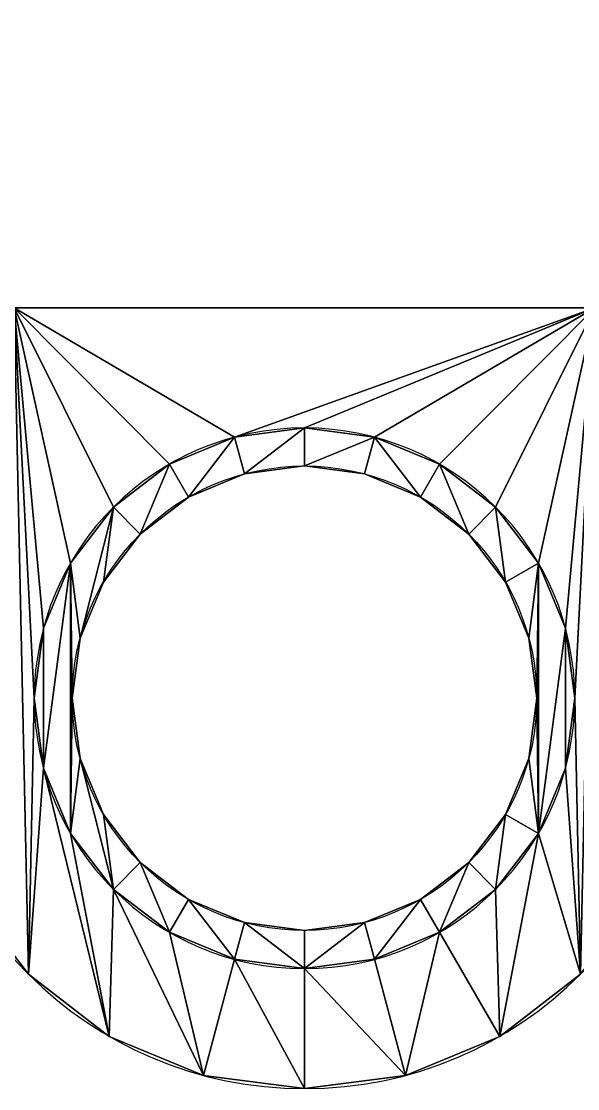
# Model space of a CAD drawing. Header units: millimetres. Extents: x 0 to 84, y 0 to 53.3.
# Drawn here: x 27.9 to 55.6, y 0 to 53.3 of the extents above; entities that cross this region are included whole.
import ezdxf

# ---------------------------------------------------------------- set-up
doc = ezdxf.new("R2010")
doc.units = ezdxf.units.MM

msp = doc.modelspace()

# ---------------------------------------------------------------- linework, layer by layer
for p, q in [((27.5, 39), (56.5, 39)), ((27.5, 39, 39), (56.5, 39, 39)), ((38.506, 32.54, 16.8), (38.506, 32.54, 39)), ((42, 33, 16.8), (42, 33, 39)), ((45.494, 32.54, 16.8), (45.494, 32.54, 39)), ((35.25, 31.191, 16.8), (35.25, 31.191, 39)), ((42, 31.1), (42, 31.1, 16.8)), ((48.75, 31.191, 16.8), (48.75, 31.191, 39)), ((38.998, 30.705), (38.998, 30.705, 16.8)), ((45.002, 30.705), (45.002, 30.705, 16.8)), ((36.2, 29.546), (36.2, 29.546, 16.8)), ((47.8, 29.546), (47.8, 29.546, 16.8)), ((32.454, 29.046, 16.8), (32.454, 29.046, 39)), ((51.546, 29.046, 16.8), (51.546, 29.046, 39)), ((33.798, 27.702), (33.798, 27.702, 16.8)), ((50.202, 27.702), (50.202, 27.702, 16.8)), ((30.309, 26.25, 16.8), (30.309, 26.25, 39)), ((53.691, 26.25, 16.8), (53.691, 26.25, 39)), ((31.954, 25.3), (31.954, 25.3, 16.8)), ((52.046, 25.3), (52.046, 25.3, 16.8)), ((28.96, 22.994, 16.8), (28.96, 22.994, 39)), ((55.04, 22.994, 16.8), (55.04, 22.994, 39)), ((30.795, 22.502), (30.795, 22.502, 16.8)), ((53.205, 22.502), (53.205, 22.502, 16.8)), ((28.5, 19.5, 16.8), (28.5, 19.5, 39)), ((30.4, 19.5), (30.4, 19.5, 16.8)), ((53.6, 19.5), (53.6, 19.5, 16.8)), ((55.5, 19.5, 16.8), (55.5, 19.5, 39)), ((28.96, 16.006, 16.8), (28.96, 16.006, 39)), ((30.795, 16.498), (30.795, 16.498, 16.8)), ((53.205, 16.498), (53.205, 16.498, 16.8)), ((55.04, 16.006, 16.8), (55.04, 16.006, 39)), ((31.954, 13.7), (31.954, 13.7, 16.8)), ((52.046, 13.7), (52.046, 13.7, 16.8)), ((30.309, 12.75, 16.8), (30.309, 12.75, 39)), ((53.691, 12.75, 16.8), (53.691, 12.75, 39)), ((33.798, 11.298), (33.798, 11.298, 16.8)), ((50.202, 11.298), (50.202, 11.298, 16.8)), ((32.454, 9.954, 16.8), (32.454, 9.954, 39)), ((51.546, 9.954, 16.8), (51.546, 9.954, 39)), ((36.2, 9.454), (36.2, 9.454, 16.8)), ((47.8, 9.454), (47.8, 9.454, 16.8)), ((38.998, 8.295), (38.998, 8.295, 16.8)), ((45.002, 8.295), (45.002, 8.295, 16.8)), ((35.25, 7.809, 16.8), (35.25, 7.809, 39)), ((42, 7.9), (42, 7.9, 16.8)), ((48.75, 7.809, 16.8), (48.75, 7.809, 39)), ((38.506, 6.46, 16.8), (38.506, 6.46, 39)), ((45.494, 6.46, 16.8), (45.494, 6.46, 39)), ((42, 6, 16.8), (42, 6, 39)), ((28.211, 5.711), (28.211, 5.711, 39)), ((32.25, 2.613), (32.25, 2.613, 39)), ((51.75, 2.613), (51.75, 2.613, 39)), ((36.953, 0.664), (36.953, 0.664, 39)), ((47.047, 0.664), (47.047, 0.664, 39)), ((42, 0), (42, 0, 39))]:
    msp.add_line(p, q)
at = {"extrusion": (0, 0, -1)}
for centre in [(-42, 19.5, -39), (-42, 19.5, -16.8)]:
    msp.add_circle(centre, 13.5, dxfattribs=at)
for centre in [(42, 19.5), (42, 19.5, 16.8)]:
    msp.add_circle(centre, 11.6)
for centre in [(42, 19.5), (42, 19.5, 39)]:
    msp.add_arc(centre, 19.5, 180, 0)

# ---------------------------------------------------------------- meshes
mesh = msp.add_polyface()
corners = [(23.164, 14.453, 39), (22.5, 27.649, 39), (22.5, 19.5, 39), (28.211, 5.711, 39), (28.96, 16.006, 39), (28.5, 19.5, 39), (32.25, 2.613, 39), (30.309, 12.75, 39), (32.454, 9.954, 39), (36.953, 0.664, 39), (35.25, 7.809, 39), (38.506, 6.46, 39), (42, 0, 39), (42, 6, 39), (47.047, 0.664, 39), (45.494, 6.46, 39), (48.75, 7.809, 39), (51.75, 2.613, 39), (51.546, 9.954, 39), (53.691, 12.75, 39), (55.789, 5.711, 39), (55.04, 16.006, 39), (55.5, 19.5, 39), (13, 46.479, 39), (0, 53.309, 39), (0, 46.479, 39), (15, 53.309, 39), (17.267, 41.595, 39), (27.5, 39, 39), (18.072, 40.615, 39), (18.817, 39.589, 39), (19.193, 39, 39), (19.5, 38.52, 39), (20.117, 37.413, 39), (20.668, 36.27, 39), (21.149, 35.096, 39), (21.558, 33.896, 39), (21.896, 32.674, 39), (22.159, 31.433, 39), (22.348, 30.179, 39), (22.462, 28.916, 39), (25.113, 9.75, 39), (28.96, 22.994, 39), (30.309, 26.25, 39), (32.454, 29.046, 39), (35.25, 31.191, 39), (38.506, 32.54, 39), (56.5, 39, 39), (42, 33, 39), (45.494, 32.54, 39), (48.75, 31.191, 39), (51.546, 29.046, 39), (53.691, 26.25, 39), (55.04, 22.994, 39), (58.887, 9.75, 39), (61.653, 30.113, 39), (61.845, 31.383, 39), (62.112, 32.638, 39), (62.453, 33.876, 39), (69, 53.309, 39), (61.538, 28.835, 39), (60.836, 14.453, 39), (61.5, 27.552, 39), (61.5, 19.5, 39), (62.868, 35.09, 39), (63.355, 36.278, 39), (63.912, 37.435, 39), (64.537, 38.556, 39), (64.82, 39, 39), (65.228, 39.637, 39), (65.982, 40.676, 39), (66.797, 41.668, 39), (71, 46.479, 39), (84, 53.309, 39), (84, 46.479, 39)]
mesh.append_faces([[corners[k] for k in face] for face in [(0, 1, 2), (23, 24, 25), (62, 61, 63), (73, 72, 74)]], dxfattribs={"vtx0": -1})
mesh.append_faces([[corners[k] for k in face] for face in [(4, 6, 7), (7, 6, 8), (8, 9, 10), (10, 9, 11), (11, 12, 13), (13, 14, 15), (15, 14, 16), (16, 17, 18), (18, 17, 19), (19, 20, 21), (21, 20, 22), (24, 23, 26), (26, 27, 28), (28, 46, 47), (47, 58, 59), (55, 54, 60), (60, 61, 62), (59, 72, 73)]], dxfattribs={"vtx0": -1, "vtx1": -1})
mesh.append_faces([[corners[k] for k in face] for face in [(28, 1, 0), (28, 3, 5), (47, 22, 20), (47, 54, 55)]], dxfattribs={"vtx0": -1, "vtx1": -1, "vtx2": -1})
mesh.append_faces([[corners[k] for k in face] for face in [(3, 4, 5), (4, 3, 6), (8, 6, 9), (11, 9, 12), (13, 12, 14), (16, 14, 17), (19, 17, 20), (26, 23, 27), (28, 27, 29), (28, 29, 30), (28, 30, 31), (28, 31, 32), (28, 32, 33), (28, 33, 34), (28, 34, 35), (28, 35, 36), (28, 36, 37), (28, 37, 38), (28, 38, 39), (28, 39, 40), (28, 40, 1), (28, 0, 41), (28, 41, 3), (28, 5, 42), (28, 42, 43), (28, 43, 44), (28, 44, 45), (28, 45, 46), (47, 46, 48), (47, 48, 49), (47, 49, 50), (47, 50, 51), (47, 51, 52), (47, 52, 53), (47, 53, 22), (47, 20, 54), (47, 55, 56), (47, 56, 57), (47, 57, 58), (60, 54, 61), (59, 58, 64), (59, 64, 65), (59, 65, 66), (59, 66, 67), (59, 67, 68), (59, 68, 69), (59, 69, 70), (59, 70, 71), (59, 71, 72)]], dxfattribs={"vtx0": -1, "vtx2": -1})
mesh = msp.add_polyface()
corners = [(27.5, 39, 39), (56.5, 39), (27.5, 39), (56.5, 39, 39)]
mesh.append_faces([[corners[k] for k in face] for face in [(0, 1, 2), (1, 0, 3)]], dxfattribs={"vtx0": -1})
mesh = msp.add_polyface()
corners = [(28.96, 22.994, 16.8), (28.96, 16.006, 16.8), (28.5, 19.5, 16.8), (30.309, 26.25, 16.8), (30.309, 12.75, 16.8), (30.4, 19.5, 16.8), (30.795, 22.502, 16.8), (32.454, 29.046, 16.8), (31.954, 25.3, 16.8), (33.798, 27.702, 16.8), (35.25, 31.191, 16.8), (36.2, 29.546, 16.8), (38.506, 32.54, 16.8), (38.998, 30.705, 16.8), (42, 33, 16.8), (42, 31.1, 16.8), (45.494, 32.54, 16.8), (45.002, 30.705, 16.8), (47.8, 29.546, 16.8), (48.75, 31.191, 16.8), (50.202, 27.702, 16.8), (51.546, 29.046, 16.8), (52.046, 25.3, 16.8), (53.691, 26.25, 16.8), (53.205, 22.502, 16.8), (53.6, 19.5, 16.8), (30.795, 16.498, 16.8), (32.454, 9.954, 16.8), (31.954, 13.7, 16.8), (33.798, 11.298, 16.8), (35.25, 7.809, 16.8), (36.2, 9.454, 16.8), (38.506, 6.46, 16.8), (38.998, 8.295, 16.8), (42, 6, 16.8), (42, 7.9, 16.8), (45.002, 8.295, 16.8), (45.494, 6.46, 16.8), (47.8, 9.454, 16.8), (48.75, 7.809, 16.8), (50.202, 11.298, 16.8), (51.546, 9.954, 16.8), (52.046, 13.7, 16.8), (53.691, 12.75, 16.8), (53.205, 16.498, 16.8), (55.04, 22.994, 16.8), (55.04, 16.006, 16.8), (55.5, 19.5, 16.8)]
mesh.append_faces([[corners[k] for k in face] for face in [(0, 1, 2), (46, 45, 47)]], dxfattribs={"vtx0": -1})
mesh.append_faces([[corners[k] for k in face] for face in [(1, 3, 4), (5, 3, 6), (6, 7, 8), (8, 7, 9), (9, 10, 11), (11, 12, 13), (13, 14, 15), (15, 16, 17), (17, 16, 18), (18, 19, 20), (20, 21, 22), (22, 23, 24), (24, 23, 25), (4, 26, 27), (26, 4, 5), (27, 29, 30), (30, 31, 32), (32, 33, 34), (34, 36, 37), (37, 38, 39), (39, 40, 41), (41, 42, 43), (43, 45, 46)]], dxfattribs={"vtx0": -1, "vtx1": -1})
mesh.append_faces([[corners[k] for k in face] for face in [(4, 3, 5), (43, 25, 23)]], dxfattribs={"vtx0": -1, "vtx1": -1, "vtx2": -1})
mesh.append_faces([[corners[k] for k in face] for face in [(1, 0, 3), (6, 3, 7), (9, 7, 10), (11, 10, 12), (13, 12, 14), (15, 14, 16), (18, 16, 19), (20, 19, 21), (22, 21, 23), (27, 26, 28), (27, 28, 29), (30, 29, 31), (32, 31, 33), (34, 33, 35), (34, 35, 36), (37, 36, 38), (39, 38, 40), (41, 40, 42), (43, 42, 44), (43, 44, 25), (43, 23, 45)]], dxfattribs={"vtx0": -1, "vtx2": -1})
mesh = msp.add_polyface()
corners = [(38.506, 32.54, 39), (35.25, 31.191, 16.8), (38.506, 32.54, 16.8), (35.25, 31.191, 39)]
mesh.append_faces([[corners[k] for k in face] for face in [(0, 1, 2), (1, 0, 3)]], dxfattribs={"vtx0": -1})
mesh = msp.add_polyface()
corners = [(42, 33, 39), (38.506, 32.54, 16.8), (42, 33, 16.8), (38.506, 32.54, 39)]
mesh.append_faces([[corners[k] for k in face] for face in [(0, 1, 2), (1, 0, 3)]], dxfattribs={"vtx0": -1})
mesh = msp.add_polyface()
corners = [(45.494, 32.54, 39), (42, 33, 16.8), (45.494, 32.54, 16.8), (42, 33, 39)]
mesh.append_faces([[corners[k] for k in face] for face in [(0, 1, 2), (1, 0, 3)]], dxfattribs={"vtx0": -1})
mesh = msp.add_polyface()
corners = [(48.75, 31.191, 39), (45.494, 32.54, 16.8), (48.75, 31.191, 16.8), (45.494, 32.54, 39)]
mesh.append_faces([[corners[k] for k in face] for face in [(0, 1, 2), (1, 0, 3)]], dxfattribs={"vtx0": -1})
mesh = msp.add_polyface()
corners = [(35.25, 31.191, 39), (32.454, 29.046, 16.8), (35.25, 31.191, 16.8), (32.454, 29.046, 39)]
mesh.append_faces([[corners[k] for k in face] for face in [(0, 1, 2), (1, 0, 3)]], dxfattribs={"vtx0": -1})
mesh = msp.add_polyface()
corners = [(38.998, 30.705, 16.8), (42, 31.1), (38.998, 30.705), (42, 31.1, 16.8)]
mesh.append_faces([[corners[k] for k in face] for face in [(0, 1, 2), (1, 0, 3)]], dxfattribs={"vtx0": -1})
mesh = msp.add_polyface()
corners = [(42, 31.1, 16.8), (45.002, 30.705), (42, 31.1), (45.002, 30.705, 16.8)]
mesh.append_faces([[corners[k] for k in face] for face in [(0, 1, 2), (1, 0, 3)]], dxfattribs={"vtx0": -1})
mesh = msp.add_polyface()
corners = [(51.546, 29.046, 39), (48.75, 31.191, 16.8), (51.546, 29.046, 16.8), (48.75, 31.191, 39)]
mesh.append_faces([[corners[k] for k in face] for face in [(0, 1, 2), (1, 0, 3)]], dxfattribs={"vtx0": -1})
mesh = msp.add_polyface()
corners = [(36.2, 29.546, 16.8), (38.998, 30.705), (36.2, 29.546), (38.998, 30.705, 16.8)]
mesh.append_faces([[corners[k] for k in face] for face in [(0, 1, 2), (1, 0, 3)]], dxfattribs={"vtx0": -1})
mesh = msp.add_polyface()
corners = [(45.002, 30.705, 16.8), (47.8, 29.546), (45.002, 30.705), (47.8, 29.546, 16.8)]
mesh.append_faces([[corners[k] for k in face] for face in [(0, 1, 2), (1, 0, 3)]], dxfattribs={"vtx0": -1})
mesh = msp.add_polyface()
corners = [(33.798, 27.702, 16.8), (36.2, 29.546), (33.798, 27.702), (36.2, 29.546, 16.8)]
mesh.append_faces([[corners[k] for k in face] for face in [(0, 1, 2), (1, 0, 3)]], dxfattribs={"vtx0": -1})
mesh = msp.add_polyface()
corners = [(47.8, 29.546, 16.8), (50.202, 27.702), (47.8, 29.546), (50.202, 27.702, 16.8)]
mesh.append_faces([[corners[k] for k in face] for face in [(0, 1, 2), (1, 0, 3)]], dxfattribs={"vtx0": -1})
mesh = msp.add_polyface()
corners = [(32.454, 29.046, 16.8), (30.309, 26.25, 39), (30.309, 26.25, 16.8), (32.454, 29.046, 39)]
mesh.append_faces([[corners[k] for k in face] for face in [(0, 1, 2), (1, 0, 3)]], dxfattribs={"vtx0": -1})
mesh = msp.add_polyface()
corners = [(51.546, 29.046, 39), (53.691, 26.25, 16.8), (53.691, 26.25, 39), (51.546, 29.046, 16.8)]
mesh.append_faces([[corners[k] for k in face] for face in [(0, 1, 2), (1, 0, 3)]], dxfattribs={"vtx0": -1})
mesh = msp.add_polyface()
corners = [(33.798, 27.702, 16.8), (31.954, 25.3), (31.954, 25.3, 16.8), (33.798, 27.702)]
mesh.append_faces([[corners[k] for k in face] for face in [(0, 1, 2), (1, 0, 3)]], dxfattribs={"vtx0": -1})
mesh = msp.add_polyface()
corners = [(50.202, 27.702), (52.046, 25.3, 16.8), (52.046, 25.3), (50.202, 27.702, 16.8)]
mesh.append_faces([[corners[k] for k in face] for face in [(0, 1, 2), (1, 0, 3)]], dxfattribs={"vtx0": -1})
mesh = msp.add_polyface()
corners = [(30.309, 26.25, 16.8), (28.96, 22.994, 39), (28.96, 22.994, 16.8), (30.309, 26.25, 39)]
mesh.append_faces([[corners[k] for k in face] for face in [(0, 1, 2), (1, 0, 3)]], dxfattribs={"vtx0": -1})
mesh = msp.add_polyface()
corners = [(53.691, 26.25, 39), (55.04, 22.994, 16.8), (55.04, 22.994, 39), (53.691, 26.25, 16.8)]
mesh.append_faces([[corners[k] for k in face] for face in [(0, 1, 2), (1, 0, 3)]], dxfattribs={"vtx0": -1})
mesh = msp.add_polyface()
corners = [(31.954, 25.3, 16.8), (30.795, 22.502), (30.795, 22.502, 16.8), (31.954, 25.3)]
mesh.append_faces([[corners[k] for k in face] for face in [(0, 1, 2), (1, 0, 3)]], dxfattribs={"vtx0": -1})
mesh = msp.add_polyface()
corners = [(52.046, 25.3), (53.205, 22.502, 16.8), (53.205, 22.502), (52.046, 25.3, 16.8)]
mesh.append_faces([[corners[k] for k in face] for face in [(0, 1, 2), (1, 0, 3)]], dxfattribs={"vtx0": -1})
mesh = msp.add_polyface()
corners = [(28.96, 22.994, 16.8), (28.5, 19.5, 39), (28.5, 19.5, 16.8), (28.96, 22.994, 39)]
mesh.append_faces([[corners[k] for k in face] for face in [(0, 1, 2), (1, 0, 3)]], dxfattribs={"vtx0": -1})
mesh = msp.add_polyface()
corners = [(55.04, 22.994, 39), (55.5, 19.5, 16.8), (55.5, 19.5, 39), (55.04, 22.994, 16.8)]
mesh.append_faces([[corners[k] for k in face] for face in [(0, 1, 2), (1, 0, 3)]], dxfattribs={"vtx0": -1})
mesh = msp.add_polyface()
corners = [(30.795, 22.502, 16.8), (30.4, 19.5), (30.4, 19.5, 16.8), (30.795, 22.502)]
mesh.append_faces([[corners[k] for k in face] for face in [(0, 1, 2), (1, 0, 3)]], dxfattribs={"vtx0": -1})
mesh = msp.add_polyface()
corners = [(53.205, 22.502), (53.6, 19.5, 16.8), (53.6, 19.5), (53.205, 22.502, 16.8)]
mesh.append_faces([[corners[k] for k in face] for face in [(0, 1, 2), (1, 0, 3)]], dxfattribs={"vtx0": -1})
mesh = msp.add_polyface()
corners = [(28.5, 19.5, 16.8), (28.96, 16.006, 39), (28.96, 16.006, 16.8), (28.5, 19.5, 39)]
mesh.append_faces([[corners[k] for k in face] for face in [(0, 1, 2), (1, 0, 3)]], dxfattribs={"vtx0": -1})
mesh = msp.add_polyface()
corners = [(30.4, 19.5, 16.8), (30.795, 16.498), (30.795, 16.498, 16.8), (30.4, 19.5)]
mesh.append_faces([[corners[k] for k in face] for face in [(0, 1, 2), (1, 0, 3)]], dxfattribs={"vtx0": -1})
mesh = msp.add_polyface()
corners = [(53.6, 19.5), (53.205, 16.498, 16.8), (53.205, 16.498), (53.6, 19.5, 16.8)]
mesh.append_faces([[corners[k] for k in face] for face in [(0, 1, 2), (1, 0, 3)]], dxfattribs={"vtx0": -1})
mesh = msp.add_polyface()
corners = [(55.5, 19.5, 39), (55.04, 16.006, 16.8), (55.04, 16.006, 39), (55.5, 19.5, 16.8)]
mesh.append_faces([[corners[k] for k in face] for face in [(0, 1, 2), (1, 0, 3)]], dxfattribs={"vtx0": -1})
mesh = msp.add_polyface()
corners = [(28.96, 16.006, 16.8), (30.309, 12.75, 39), (30.309, 12.75, 16.8), (28.96, 16.006, 39)]
mesh.append_faces([[corners[k] for k in face] for face in [(0, 1, 2), (1, 0, 3)]], dxfattribs={"vtx0": -1})
mesh = msp.add_polyface()
corners = [(30.795, 16.498, 16.8), (31.954, 13.7), (31.954, 13.7, 16.8), (30.795, 16.498)]
mesh.append_faces([[corners[k] for k in face] for face in [(0, 1, 2), (1, 0, 3)]], dxfattribs={"vtx0": -1})
mesh = msp.add_polyface()
corners = [(53.205, 16.498), (52.046, 13.7, 16.8), (52.046, 13.7), (53.205, 16.498, 16.8)]
mesh.append_faces([[corners[k] for k in face] for face in [(0, 1, 2), (1, 0, 3)]], dxfattribs={"vtx0": -1})
mesh = msp.add_polyface()
corners = [(55.04, 16.006, 39), (53.691, 12.75, 16.8), (53.691, 12.75, 39), (55.04, 16.006, 16.8)]
mesh.append_faces([[corners[k] for k in face] for face in [(0, 1, 2), (1, 0, 3)]], dxfattribs={"vtx0": -1})
mesh = msp.add_polyface()
corners = [(31.954, 13.7, 16.8), (33.798, 11.298), (33.798, 11.298, 16.8), (31.954, 13.7)]
mesh.append_faces([[corners[k] for k in face] for face in [(0, 1, 2), (1, 0, 3)]], dxfattribs={"vtx0": -1})
mesh = msp.add_polyface()
corners = [(52.046, 13.7), (50.202, 11.298, 16.8), (50.202, 11.298), (52.046, 13.7, 16.8)]
mesh.append_faces([[corners[k] for k in face] for face in [(0, 1, 2), (1, 0, 3)]], dxfattribs={"vtx0": -1})
mesh = msp.add_polyface()
corners = [(30.309, 12.75, 16.8), (32.454, 9.954, 39), (32.454, 9.954, 16.8), (30.309, 12.75, 39)]
mesh.append_faces([[corners[k] for k in face] for face in [(0, 1, 2), (1, 0, 3)]], dxfattribs={"vtx0": -1})
mesh = msp.add_polyface()
corners = [(53.691, 12.75, 39), (51.546, 9.954, 16.8), (51.546, 9.954, 39), (53.691, 12.75, 16.8)]
mesh.append_faces([[corners[k] for k in face] for face in [(0, 1, 2), (1, 0, 3)]], dxfattribs={"vtx0": -1})
mesh = msp.add_polyface()
corners = [(36.2, 9.454, 16.8), (33.798, 11.298), (36.2, 9.454), (33.798, 11.298, 16.8)]
mesh.append_faces([[corners[k] for k in face] for face in [(0, 1, 2), (1, 0, 3)]], dxfattribs={"vtx0": -1})
mesh = msp.add_polyface()
corners = [(50.202, 11.298, 16.8), (47.8, 9.454), (50.202, 11.298), (47.8, 9.454, 16.8)]
mesh.append_faces([[corners[k] for k in face] for face in [(0, 1, 2), (1, 0, 3)]], dxfattribs={"vtx0": -1})
mesh = msp.add_polyface()
corners = [(25.113, 9.75, 39), (28.211, 5.711), (28.211, 5.711, 39), (25.113, 9.75)]
mesh.append_faces([[corners[k] for k in face] for face in [(0, 1, 2), (1, 0, 3)]], dxfattribs={"vtx0": -1})
mesh = msp.add_polyface()
corners = [(32.454, 9.954, 39), (35.25, 7.809, 16.8), (32.454, 9.954, 16.8), (35.25, 7.809, 39)]
mesh.append_faces([[corners[k] for k in face] for face in [(0, 1, 2), (1, 0, 3)]], dxfattribs={"vtx0": -1})
mesh = msp.add_polyface()
corners = [(48.75, 7.809, 39), (51.546, 9.954, 16.8), (48.75, 7.809, 16.8), (51.546, 9.954, 39)]
mesh.append_faces([[corners[k] for k in face] for face in [(0, 1, 2), (1, 0, 3)]], dxfattribs={"vtx0": -1})
mesh = msp.add_polyface()
corners = [(38.998, 8.295, 16.8), (36.2, 9.454), (38.998, 8.295), (36.2, 9.454, 16.8)]
mesh.append_faces([[corners[k] for k in face] for face in [(0, 1, 2), (1, 0, 3)]], dxfattribs={"vtx0": -1})
mesh = msp.add_polyface()
corners = [(47.8, 9.454, 16.8), (45.002, 8.295), (47.8, 9.454), (45.002, 8.295, 16.8)]
mesh.append_faces([[corners[k] for k in face] for face in [(0, 1, 2), (1, 0, 3)]], dxfattribs={"vtx0": -1})
mesh = msp.add_polyface()
corners = [(42, 7.9, 16.8), (38.998, 8.295), (42, 7.9), (38.998, 8.295, 16.8)]
mesh.append_faces([[corners[k] for k in face] for face in [(0, 1, 2), (1, 0, 3)]], dxfattribs={"vtx0": -1})
mesh = msp.add_polyface()
corners = [(45.002, 8.295, 16.8), (42, 7.9), (45.002, 8.295), (42, 7.9, 16.8)]
mesh.append_faces([[corners[k] for k in face] for face in [(0, 1, 2), (1, 0, 3)]], dxfattribs={"vtx0": -1})
mesh = msp.add_polyface()
corners = [(35.25, 7.809, 39), (38.506, 6.46, 16.8), (35.25, 7.809, 16.8), (38.506, 6.46, 39)]
mesh.append_faces([[corners[k] for k in face] for face in [(0, 1, 2), (1, 0, 3)]], dxfattribs={"vtx0": -1})
mesh = msp.add_polyface()
corners = [(45.494, 6.46, 39), (48.75, 7.809, 16.8), (45.494, 6.46, 16.8), (48.75, 7.809, 39)]
mesh.append_faces([[corners[k] for k in face] for face in [(0, 1, 2), (1, 0, 3)]], dxfattribs={"vtx0": -1})
mesh = msp.add_polyface()
corners = [(38.506, 6.46, 39), (42, 6, 16.8), (38.506, 6.46, 16.8), (42, 6, 39)]
mesh.append_faces([[corners[k] for k in face] for face in [(0, 1, 2), (1, 0, 3)]], dxfattribs={"vtx0": -1})
mesh = msp.add_polyface()
corners = [(42, 6, 39), (45.494, 6.46, 16.8), (42, 6, 16.8), (45.494, 6.46, 39)]
mesh.append_faces([[corners[k] for k in face] for face in [(0, 1, 2), (1, 0, 3)]], dxfattribs={"vtx0": -1})
mesh = msp.add_polyface()
corners = [(32.25, 2.613, 39), (28.211, 5.711), (32.25, 2.613), (28.211, 5.711, 39)]
mesh.append_faces([[corners[k] for k in face] for face in [(0, 1, 2), (1, 0, 3)]], dxfattribs={"vtx0": -1})
mesh = msp.add_polyface()
corners = [(55.789, 5.711, 39), (51.75, 2.613), (55.789, 5.711), (51.75, 2.613, 39)]
mesh.append_faces([[corners[k] for k in face] for face in [(0, 1, 2), (1, 0, 3)]], dxfattribs={"vtx0": -1})
mesh = msp.add_polyface()
corners = [(36.953, 0.664, 39), (32.25, 2.613), (36.953, 0.664), (32.25, 2.613, 39)]
mesh.append_faces([[corners[k] for k in face] for face in [(0, 1, 2), (1, 0, 3)]], dxfattribs={"vtx0": -1})
mesh = msp.add_polyface()
corners = [(51.75, 2.613, 39), (47.047, 0.664), (51.75, 2.613), (47.047, 0.664, 39)]
mesh.append_faces([[corners[k] for k in face] for face in [(0, 1, 2), (1, 0, 3)]], dxfattribs={"vtx0": -1})
mesh = msp.add_polyface()
corners = [(42, 0, 39), (36.953, 0.664), (42, 0), (36.953, 0.664, 39)]
mesh.append_faces([[corners[k] for k in face] for face in [(0, 1, 2), (1, 0, 3)]], dxfattribs={"vtx0": -1})
mesh = msp.add_polyface()
corners = [(47.047, 0.664, 39), (42, 0), (47.047, 0.664), (42, 0, 39)]
mesh.append_faces([[corners[k] for k in face] for face in [(0, 1, 2), (1, 0, 3)]], dxfattribs={"vtx0": -1})

doc.saveas('drawing.dxf')
